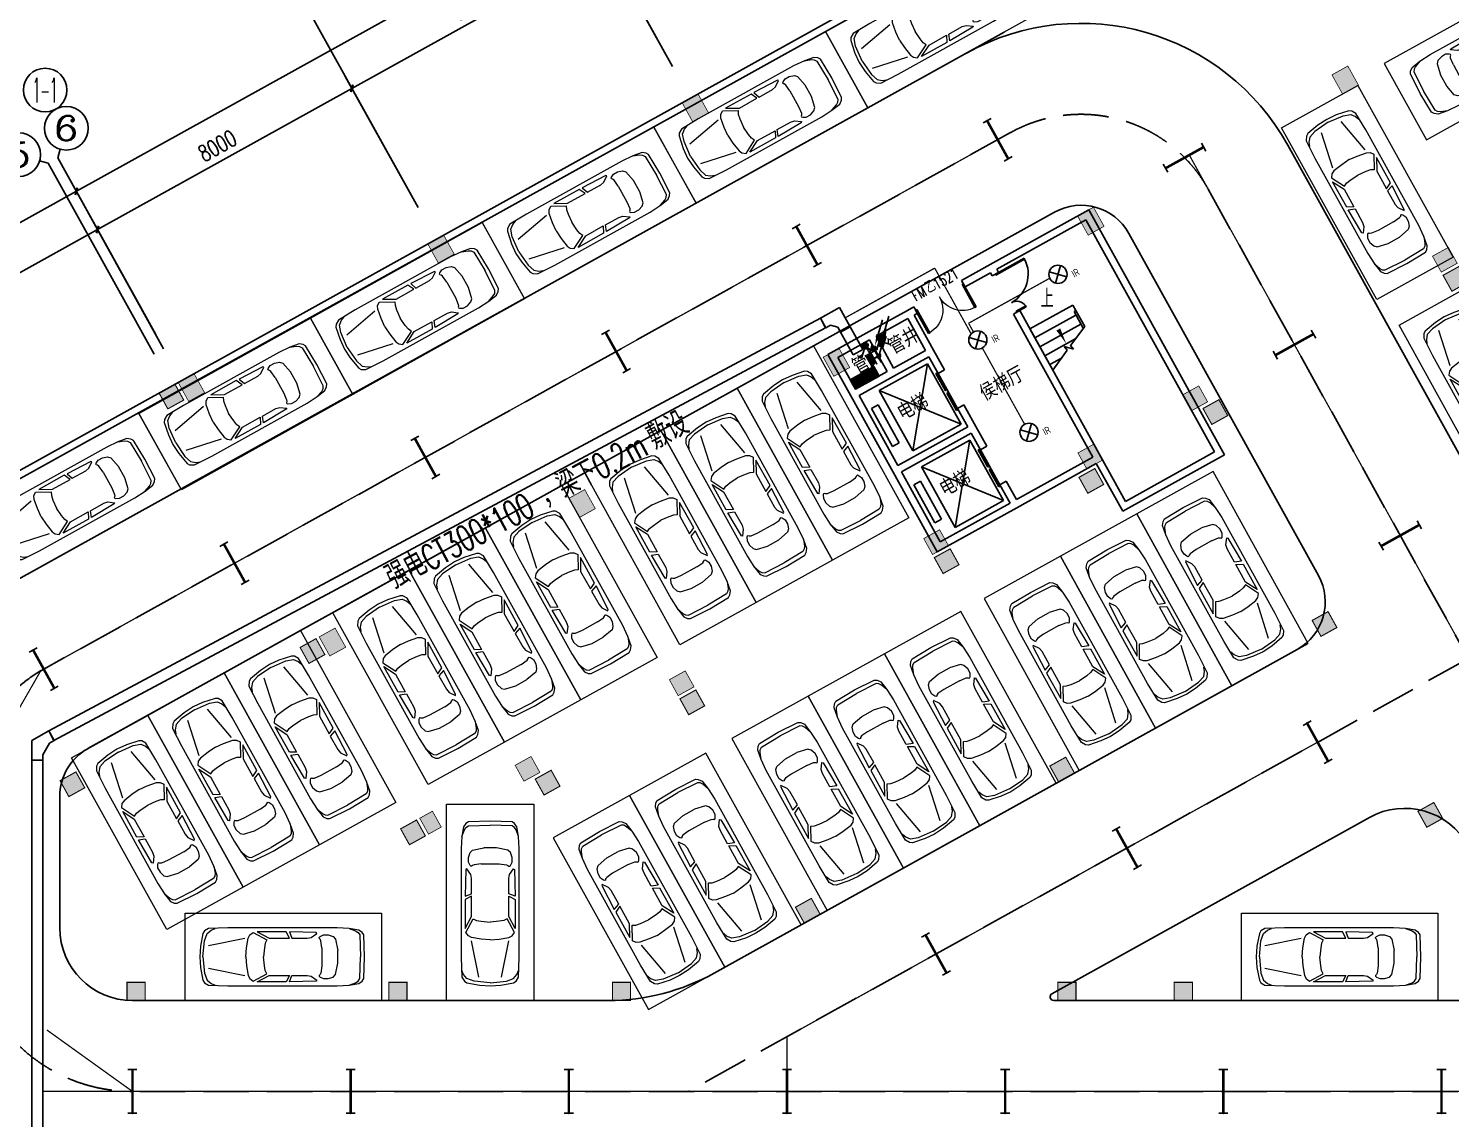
# Model space of a CAD drawing. Extents: x -6243262 to 3079315, y -2914302 to 172723.
# Drawn here: x -2612040 to -2572929, y -992742 to -962779 of the extents above; entities that cross this region are included whole.
import ezdxf
from ezdxf.enums import TextEntityAlignment as Align

# ---------------------------------------------------------------- set-up
doc = ezdxf.new("R2010")
doc.units = 0
doc.header["$LTSCALE"] = 1000
doc.linetypes.add('DASH', pattern=[0.35, 0.25, -0.1])
for name, color, linetype in [('0-柱2', 6, 'Continuous'), ('0-柱网', 2, 'Continuous'), ('0-道路', 4, 'Continuous'), ('A-DOOR', 141, 'Continuous'), ('A-FLOR-EVTR', 2, 'Continuous'), ('AXIS', 3, 'Continuous'), ('AXIS_TEXT', 7, 'Continuous'), ('CABLETRAY', 4, 'Continuous'), ('DIM_SYMB', 3, 'Continuous'), ('DOOR_FIRE', 4, 'Continuous'), ('DOOR_FIRE_TEXT', 7, 'Continuous'), ('EQUIP-插座', 3, 'Continuous'), ('EQUIP-照明', 3, 'Continuous'), ('EQUIP-箱柜', 3, 'Continuous'), ('lh', 114, 'Continuous'), ('LWIRE', 4, 'Continuous'), ('PUB_TEXT', 7, 'Continuous'), ('STAIR', 2, 'Continuous'), ('TEL_TEXT', 7, 'Continuous'), ('WALL', 9, 'Continuous'), ('WINDOW', 4, 'Continuous'), ('WIRE-照明', 1, 'Continuous')]:
    doc.layers.add(name, color=color, linetype=linetype)
doc.layers.add('车位', color=252, linetype='Continuous', lineweight=5)
doc.styles.add('-宋体', font='', dxfattribs={"width": 0.8})
doc.styles.add('_TCH_AXIS', font='COMPLEX', dxfattribs={"bigfont": 'GBCBIG'})
doc.styles.add('_TCH_DIM', font='SIMPLEX', dxfattribs={"bigfont": 'GBCBIG'})
doc.styles.add('_TCH_DIM_T3', font='SIMPLEX', dxfattribs={"width": 0.705882, "bigfont": 'GBCBIG'})
doc.styles.add('_TCH_WINDOW', font='SIMPLEX', dxfattribs={"height": 3.5, "bigfont": 'GBCBIG'})
doc.styles.add('_TEL_ATTDEF', font='gbenor', dxfattribs={"bigfont": 'gbcbig'})
doc.styles.add('_TEL_DIM', font='SIMPLEX', dxfattribs={"width": 0.8, "height": 3.5, "bigfont": 'HZTXT'})
doc.styles.add('COMPLEX', font='COMPLEX')
doc.styles.get("Standard").update_dxf_attribs({"font": 'gbenor.shx', "bigfont": 'gbcbig.shx'})
doc.styles.get('-宋体').set_extended_font_data('SimSun')
doc.dimstyles.new('_TCH_ARCH&&150', dxfattribs={"dimtxt": 446.25, "dimasz": 150, "dimexe": 375, "dimexo": 450, "dimgap": 189.375, "dimtad": 1, "dimdec": 0, "dimzin": 0, "dimdsep": 46, "dimtxsty": '_TCH_DIM_T3', "dimblk": 'ARCHTICK', "dimcen": 0.09, "dimclrt": 7, "dimazin": 2, "dimtfac": 1, "dimtdec": 0, "dimtix": 1, "dimtmove": 2, "dimatfit": 3, "dimfxl": 0, "dimtolj": 1, "dimtzin": 0, "dimarcsym": 0})

# ---------------------------------------------------------------- blocks, each defined once
blk = doc.blocks.new('chewei')
at = {"layer": '车位', "color": 0}
for p, q in [((49023, 154737), (49090, 154915)), ((49090, 154915), (49134, 154982)), ((49134, 154982), (49201, 155026)), ((49201, 155026), (49801, 155049)), ((50401, 155026), (49801, 155049)), ((50467, 154982), (50401, 155026)), ((50512, 154915), (50467, 154982)), ((50578, 154737), (50512, 154915)), ((49201, 154160), (49245, 154293)), ((49201, 154026), (49201, 154160)), ((49245, 154293), (49312, 154360)), ((49312, 154360), (49623, 154426)), ((49623, 154426), (49978, 154426)), ((50290, 154360), (49978, 154426)), ((50356, 154293), (50290, 154360)), ((50401, 154160), (50356, 154293)), ((50401, 154026), (50401, 154160)), ((49134, 153826), (49112, 153093)), ((49156, 153849), (49134, 153826)), ((49267, 153693), (49156, 153849)), ((49245, 153938), (49201, 154026)), ((49267, 153915), (49245, 153938)), ((49290, 153915), (49267, 153915)), ((49312, 153938), (49290, 153915)), ((49356, 153960), (49312, 153938)), ((49556, 153982), (49356, 153960)), ((50045, 153982), (49556, 153982)), ((50045, 153982), (50245, 153960)), ((50245, 153960), (50290, 153938)), ((50290, 153938), (50312, 153915)), ((50312, 153915), (50334, 153915)), ((50334, 153915), (50356, 153938)), ((50334, 153693), (50445, 153849)), ((50356, 153938), (50401, 154026)), ((50445, 153849), (50467, 153826)), ((50467, 153826), (50490, 153093)), ((49290, 153582), (49267, 153693)), ((49290, 153160), (49290, 153582)), ((50312, 153582), (50334, 153693)), ((50312, 153160), (50312, 153582)), ((49112, 153093), (49290, 153160)), ((49290, 153093), (49112, 153004)), ((49112, 153004), (49112, 152204)), ((49290, 152538), (49290, 153093)), ((50490, 153093), (50312, 153160)), ((50312, 153093), (50490, 153004)), ((50312, 152538), (50312, 153093)), ((50490, 153004), (50490, 152204)), ((49112, 152204), (49290, 152538)), ((50490, 152204), (50312, 152538)), ((49134, 152093), (49334, 152471)), ((49334, 152471), (49423, 152427)), ((49423, 152427), (49556, 152404)), ((49556, 152404), (49801, 152382)), ((50045, 152404), (49801, 152382)), ((50178, 152427), (50045, 152404)), ((50267, 152471), (50178, 152427)), ((50467, 152093), (50267, 152471)), ((49201, 152004), (49134, 152093)), ((49290, 151960), (49201, 152004)), ((49556, 151916), (49290, 151960)), ((49490, 150871), (49290, 151871)), ((49801, 151893), (49556, 151916)), ((49801, 151893), (50045, 151916)), ((50045, 151916), (50312, 151960)), ((50112, 150871), (50312, 151871)), ((50312, 151960), (50401, 152004)), ((50401, 152004), (50467, 152093)), ((49067, 150938), (49023, 151049)), ((50534, 150938), (50578, 151049)), ((49156, 150827), (49067, 150938)), ((49356, 150760), (49156, 150827)), ((49801, 150716), (49356, 150760)), ((49801, 150716), (50245, 150760)), ((50245, 150760), (50445, 150827)), ((50445, 150827), (50534, 150938))]:
    blk.add_line(p, q, dxfattribs=at)
for points in [[(48601, 150227), (51001, 150227), (51001, 155627), (48601, 155627)], [(50578, 154737), (50601, 154404), (50601, 151404), (50578, 150871), (50512, 150760), (50445, 150716), (50090, 150649), (49801, 150627), (49512, 150649), (49156, 150716), (49090, 150760), (49023, 150871), (49001, 151404), (49001, 154404), (49023, 154737), (49067, 155004), (49134, 155093), (49201, 155137), (49801, 155160), (50401, 155137), (50467, 155093), (50534, 155004)]]:
    blk.add_lwpolyline(points, close=True, dxfattribs=at)
blk = doc.blocks.new('0-柱2')
at = {"layer": '0-柱2'}
h = blk.add_hatch(color=0, dxfattribs=at)
h.dxf.hatch_style = 1
h.paths.add_polyline_path([(50444, 38233), (50881, 38476), (51124, 38039), (50687, 37796)])
h = blk.add_hatch(color=0, dxfattribs=at)
h.dxf.hatch_style = 1
h.paths.add_polyline_path([(15131, 34999), (15568, 35241), (15811, 34804), (15373, 34562)])
h = blk.add_hatch(color=0, dxfattribs=at)
h.dxf.hatch_style = 1
h.paths.add_polyline_path([(43842, 34571), (44279, 34814), (44521, 34377), (44084, 34134)])
h = blk.add_hatch(color=0, dxfattribs=at)
h.dxf.hatch_style = 1
h.paths.add_polyline_path([(40431, 32680), (40868, 32922), (41111, 32485), (40674, 32242)])
h = blk.add_hatch(color=0, dxfattribs=at)
h.dxf.hatch_style = 1
h.paths.add_polyline_path([(36452, 30473), (36889, 30715), (37132, 30278), (36695, 30035)])
h = blk.add_hatch(color=0, dxfattribs=at)
h.dxf.hatch_style = 1
h.paths.add_polyline_path([(46844, 28746), (47281, 28989), (47524, 28552), (47086, 28309)])
h = blk.add_hatch(color=0, dxfattribs=at)
h.dxf.hatch_style = 1
h.paths.add_polyline_path([(19011, 28003), (19448, 28245), (19691, 27808), (19254, 27566)])
h = blk.add_hatch(color=0, dxfattribs=at)
h.dxf.hatch_style = 1
h.paths.add_polyline_path([(29456, 26592), (29894, 26835), (30136, 26398), (29699, 26155)])
h = blk.add_hatch(color=0, dxfattribs=at)
h.dxf.hatch_style = 1
h.paths.add_polyline_path([(39629, 24745), (40067, 24987), (40309, 24550), (39872, 24307)])
h = blk.add_hatch(color=0, dxfattribs=at)
h.dxf.hatch_style = 1
h.paths.add_polyline_path([(12409, 24341), (12846, 24583), (13088, 24146), (12651, 23904)])
h = blk.add_hatch(color=0, dxfattribs=at)
h.dxf.hatch_style = 1
h.paths.add_polyline_path([(25477, 24385), (25915, 24628), (26157, 24191), (25720, 23948)])
h = blk.add_hatch(color=0, dxfattribs=at)
h.dxf.hatch_style = 1
h.paths.add_polyline_path([(49754, 23499), (50191, 23742), (50434, 23305), (49997, 23062)])
h = blk.add_hatch(color=0, dxfattribs=at)
h.dxf.hatch_style = 1
h.paths.add_polyline_path([(21776, 23018), (22213, 23261), (22456, 22824), (22018, 22581)])
h = blk.add_hatch(color=0, dxfattribs=at)
h.dxf.hatch_style = 1
h.paths.add_polyline_path([(32633, 20864), (33071, 21107), (33313, 20670), (32876, 20427)])
h = blk.add_hatch(color=0, dxfattribs=at)
h.dxf.hatch_style = 1
h.paths.add_polyline_path([(14250, 18800), (14750, 18800), (14750, 18300), (14250, 18300)])
h = blk.add_hatch(color=0, dxfattribs=at)
h.dxf.hatch_style = 1
h.paths.add_polyline_path([(21450, 18800), (21950, 18800), (21950, 18300), (21450, 18300)])
h = blk.add_hatch(color=0, dxfattribs=at)
h.dxf.hatch_style = 1
h.paths.add_polyline_path([(27600, 18800), (28100, 18800), (28100, 18300), (27600, 18300)])
h = blk.add_hatch(color=0, dxfattribs=at)
h.dxf.hatch_style = 1
h.paths.add_polyline_path([(39850, 18800), (40350, 18800), (40350, 18300), (39850, 18300)])
h = blk.add_hatch(color=0, dxfattribs=at)
h.dxf.hatch_style = 1
h.paths.add_polyline_path([(43050, 18800), (43550, 18800), (43550, 18300), (43050, 18300)])
at = {"layer": '0-柱2', "color": 0, "const_width": 30}
for points in [[(50444, 38233), (50881, 38476), (51124, 38039), (50687, 37796)], [(15131, 34999), (15568, 35241), (15811, 34804), (15373, 34562)], [(43842, 34571), (44279, 34814), (44521, 34377), (44084, 34134)], [(40431, 32680), (40868, 32922), (41111, 32485), (40674, 32242)], [(36452, 30473), (36889, 30715), (37132, 30278), (36695, 30035)], [(46844, 28746), (47281, 28989), (47524, 28552), (47086, 28309)], [(19011, 28003), (19448, 28245), (19691, 27808), (19254, 27566)], [(29456, 26592), (29894, 26835), (30136, 26398), (29699, 26155)], [(25477, 24385), (25915, 24628), (26157, 24191), (25720, 23948)], [(39629, 24745), (40067, 24987), (40309, 24550), (39872, 24307)], [(12409, 24341), (12846, 24583), (13088, 24146), (12651, 23904)], [(49754, 23499), (50191, 23742), (50434, 23305), (49997, 23062)], [(21776, 23018), (22213, 23261), (22456, 22824), (22018, 22581)], [(32633, 20864), (33071, 21107), (33313, 20670), (32876, 20427)], [(14250, 18800), (14750, 18800), (14750, 18300), (14250, 18300)], [(21450, 18800), (21950, 18800), (21950, 18300), (21450, 18300)], [(27600, 18800), (28100, 18800), (28100, 18300), (27600, 18300)], [(39850, 18800), (40350, 18800), (40350, 18300), (39850, 18300)], [(43050, 18800), (43550, 18800), (43550, 18300), (43050, 18300)]]:
    blk.add_lwpolyline(points, close=True, dxfattribs=at)
blk = doc.blocks.new('1#柱网')
at = {"layer": '0-柱网'}
for points in [[(494005, 93967), (494005, 93367), (494505, 93367), (494505, 93967)], [(501855, 93967), (501855, 93367), (502355, 93367), (502355, 93967)], [(509855, 93967), (509855, 93367), (510355, 93367), (510355, 93967)], [(494005, 85967), (494005, 85367), (494505, 85367), (494505, 85967)], [(501855, 85967), (501855, 85367), (502355, 85367), (502355, 85967)], [(509855, 85967), (509855, 85367), (510355, 85367), (510355, 85967)], [(517855, 85967), (517855, 85367), (518355, 85367), (518355, 85967)], [(525855, 85967), (525855, 85367), (526355, 85367), (526355, 85967)], [(494005, 80267), (494005, 79767), (494405, 79767), (494405, 80267)], [(497005, 80267), (497005, 79767), (497505, 79767), (497505, 80267)], [(501855, 80267), (501855, 79767), (502355, 79767), (502355, 80267)], [(509855, 80267), (509855, 79767), (510355, 79767), (510355, 80267)], [(514705, 80267), (514705, 79767), (515205, 79767), (515205, 80267)], [(518005, 80267), (518005, 79767), (518505, 79767), (518505, 80267)], [(525855, 80267), (525855, 79767), (526355, 79767), (526355, 80267)]]:
    blk.add_hatch(color=0, dxfattribs=at).paths.add_polyline_path(points)
at = {"layer": '0-柱网', "color": 0, "const_width": 20}
for points in [[(494005, 93967), (494005, 93367), (494505, 93367), (494505, 93967), (494005, 93967)], [(501855, 93967), (501855, 93367), (502355, 93367), (502355, 93967), (501855, 93967)], [(509855, 93967), (509855, 93367), (510355, 93367), (510355, 93967), (509855, 93967)], [(494005, 85967), (494005, 85367), (494505, 85367), (494505, 85967), (494005, 85967)], [(501855, 85967), (501855, 85367), (502355, 85367), (502355, 85967), (501855, 85967)], [(509855, 85967), (509855, 85367), (510355, 85367), (510355, 85967), (509855, 85967)], [(517855, 85967), (517855, 85367), (518355, 85367), (518355, 85967), (517855, 85967)], [(525855, 85967), (525855, 85367), (526355, 85367), (526355, 85967), (525855, 85967)], [(494005, 80267), (494005, 79767), (494405, 79767), (494405, 80267), (494005, 80267)], [(497005, 80267), (497005, 79767), (497505, 79767), (497505, 80267), (497005, 80267)], [(501855, 80267), (501855, 79767), (502355, 79767), (502355, 80267), (501855, 80267)], [(509855, 80267), (509855, 79767), (510355, 79767), (510355, 80267), (509855, 80267)], [(514705, 80267), (514705, 79767), (515205, 79767), (515205, 80267), (514705, 80267)], [(518005, 80267), (518005, 79767), (518505, 79767), (518505, 80267), (518005, 80267)], [(525855, 80267), (525855, 79767), (526355, 79767), (526355, 80267), (525855, 80267)]]:
    blk.add_lwpolyline(points, dxfattribs=at)
blk = doc.blocks.new('$DORLIB2D$00000127')
at = {"color": 0}
for points in [[(-0.533, 0.795), (-0.533, 0.69)], [(-0.033, 0.795), (-0.533, 0.795)], [(-0.033, 0.795), (-0.033, 0.69)], [(0.533, 0.795), (0.033, 0.795)], [(0.033, 0.795), (0.033, 0.69)], [(0.533, 0.795), (0.533, 0.69)], [(-0.033, 0.69), (-0.533, 0.69)], [(0.5, 0.5), (-0.5, 0.5)], [(0.533, 0.69), (0.033, 0.69)]]:
    blk.add_lwpolyline(points, dxfattribs=at)
blk = doc.blocks.new('$DorLib2D$00000225')
at = {"color": 0}
for p, q in [((0.475, -0.001), (0.475, 0.752)), ((0.475, 0.752), (0.5, 0.752)), ((0.5, -0.001), (0.5, 0.752)), ((-0.5, 0), (-0.5, 0.252)), ((-0.475, 0.252), (-0.5, 0.252)), ((-0.475, 0), (-0.475, 0.252)), ((-0.475, 0), (-0.5, 0)), ((0.475, -0.001), (0.5, -0.001))]:
    blk.add_line(p, q, dxfattribs=at)
for centre, radius, start, end in [((0.505, -0.002), 0.755, 92.2493, 179.7238), ((-0.501, 0.003), 0.251, 359.7899, 84.0974)]:
    blk.add_arc(centre, radius, start, end, dxfattribs=at)
blk = doc.blocks.new('_ArchTick')
at = {"color": 0, "linetype": 'ByBlock', "const_width": 0.4}
blk.add_lwpolyline([(-0.5, -0.5), (0.5, 0.5)], dxfattribs=at)
blk = doc.blocks.new('*D461')
at = {"layer": 'AXIS', "color": 0, "lineweight": -2, "transparency": 16777216}
for p, q in [((1172786, -1107843), (1207765, -1088441)), ((1209948, -1092376), (1207583, -1088113)), ((1174968, -1111778), (1172604, -1107515))]:
    blk.add_line(p, q, dxfattribs=at)
at = {"layer": 'Defpoints', "color": 0, "transparency": 16777216}
for p in [(1207765, -1088441), (1210166, -1092770), (1175187, -1112172)]:
    blk.add_point(p, dxfattribs=at)
at = {"layer": 'AXIS', "color": 0, "lineweight": -2, "transparency": 16777216, "xscale": 150, "yscale": 150, "zscale": 150}
for p, rotation in [((1207765, -1088441), 29.01544279745686), ((1172786, -1107843), 209.0154427974569)]:
    blk.add_blockref('_ArchTick', p, dxfattribs=dict(at, rotation=rotation))
at = {"layer": 'AXIS', "color": 7, "transparency": 16777216, "insert": (1190075, -1097781), "char_height": 446.2, "attachment_point": 5, "rotation": 29.0154, "style": '_TCH_DIM_T3'}
blk.add_mtext('\\A1;40000', dxfattribs=at)
blk = doc.blocks.new('*D462')
at = {"layer": 'AXIS', "color": 0, "lineweight": -2, "transparency": 16777216}
for p, q in [((1174968, -1111778), (1172604, -1107515)), ((1157097, -1116545), (1172786, -1107843)), ((1159280, -1120480), (1156915, -1116217))]:
    blk.add_line(p, q, dxfattribs=at)
at = {"layer": 'Defpoints', "color": 0, "transparency": 16777216}
for p in [(1172786, -1107843), (1175187, -1112172), (1159498, -1120873)]:
    blk.add_point(p, dxfattribs=at)
at = {"layer": 'AXIS', "color": 0, "lineweight": -2, "transparency": 16777216, "xscale": 150, "yscale": 150, "zscale": 150}
for p, rotation in [((1172786, -1107843), 29.01544279745711), ((1157097, -1116545), 209.0154427974571)]:
    blk.add_blockref('_ArchTick', p, dxfattribs=dict(at, rotation=rotation))
at = {"layer": 'AXIS', "color": 7, "transparency": 16777216, "insert": (1164741, -1111833), "char_height": 446.2, "attachment_point": 5, "rotation": 29.0154, "style": '_TCH_DIM_T3'}
blk.add_mtext('\\A1;17940', dxfattribs=at)
blk = doc.blocks.new('*D467')
at = {"layer": 'AXIS', "color": 0, "lineweight": -2, "transparency": 16777216}
for p, q in [((1191059, -1102853), (1189276, -1099639)), ((1187360, -1101131), (1189458, -1099967)), ((1188960, -1104017), (1187178, -1100804))]:
    blk.add_line(p, q, dxfattribs=at)
at = {"layer": 'Defpoints', "color": 0, "transparency": 16777216}
for p in [(1189458, -1099967), (1191277, -1103247), (1189178, -1104411)]:
    blk.add_point(p, dxfattribs=at)
at = {"layer": 'AXIS', "color": 0, "lineweight": -2, "transparency": 16777216, "xscale": 150, "yscale": 150, "zscale": 150}
for p, rotation in [((1189458, -1099967), 29.01544279745487), ((1187360, -1101131), 209.0154427974549)]:
    blk.add_blockref('_ArchTick', p, dxfattribs=dict(at, rotation=rotation))
at = {"layer": 'AXIS', "color": 7, "transparency": 16777216, "insert": (1188209, -1100189), "char_height": 446.2, "attachment_point": 5, "rotation": 29.0154, "style": '_TCH_DIM_T3'}
blk.add_mtext('\\A1;2400', dxfattribs=at)
blk = doc.blocks.new('*D468')
at = {"layer": 'AXIS', "color": 0, "lineweight": -2, "transparency": 16777216}
for p, q in [((1188960, -1104017), (1187178, -1100804)), ((1180364, -1105012), (1187360, -1101131)), ((1181964, -1107898), (1180182, -1104684))]:
    blk.add_line(p, q, dxfattribs=at)
at = {"layer": 'Defpoints', "color": 0, "transparency": 16777216}
for p in [(1187360, -1101131), (1189178, -1104411), (1182183, -1108291)]:
    blk.add_point(p, dxfattribs=at)
at = {"layer": 'AXIS', "color": 0, "lineweight": -2, "transparency": 16777216, "xscale": 150, "yscale": 150, "zscale": 150}
for p, rotation in [((1187360, -1101131), 29.01544279745719), ((1180364, -1105012), 209.0154427974572)]:
    blk.add_blockref('_ArchTick', p, dxfattribs=dict(at, rotation=rotation))
at = {"layer": 'AXIS', "color": 7, "transparency": 16777216, "insert": (1183661, -1102711), "char_height": 446.2, "attachment_point": 5, "rotation": 29.0154, "style": '_TCH_DIM_T3'}
blk.add_mtext('\\A1;8000', dxfattribs=at)
blk = doc.blocks.new('*D469')
at = {"layer": 'AXIS', "color": 0, "lineweight": -2, "transparency": 16777216}
for p, q in [((1181964, -1107898), (1180182, -1104684)), ((1173368, -1108892), (1180364, -1105012)), ((1174968, -1111778), (1173186, -1108564))]:
    blk.add_line(p, q, dxfattribs=at)
at = {"layer": 'Defpoints', "color": 0, "transparency": 16777216}
for p in [(1180364, -1105012), (1182183, -1108291), (1175187, -1112172)]:
    blk.add_point(p, dxfattribs=at)
at = {"layer": 'AXIS', "color": 0, "lineweight": -2, "transparency": 16777216, "xscale": 150, "yscale": 150, "zscale": 150}
for p, rotation in [((1180364, -1105012), 29.01544279745653), ((1173368, -1108892), 209.0154427974565)]:
    blk.add_blockref('_ArchTick', p, dxfattribs=dict(at, rotation=rotation))
at = {"layer": 'AXIS', "color": 7, "transparency": 16777216, "insert": (1176666, -1106591), "char_height": 446.2, "attachment_point": 5, "rotation": 29.0154, "style": '_TCH_DIM_T3'}
blk.add_mtext('\\A1;8000', dxfattribs=at)
blk = doc.blocks.new('*D470')
at = {"layer": 'AXIS', "color": 0, "lineweight": -2, "transparency": 16777216}
for p, q in [((1174968, -1111778), (1173186, -1108564)), ((1166372, -1112773), (1173368, -1108892)), ((1167972, -1115658), (1166190, -1112445))]:
    blk.add_line(p, q, dxfattribs=at)
at = {"layer": 'Defpoints', "color": 0, "transparency": 16777216}
for p in [(1173368, -1108892), (1175187, -1112172), (1168191, -1116052)]:
    blk.add_point(p, dxfattribs=at)
at = {"layer": 'AXIS', "color": 0, "lineweight": -2, "transparency": 16777216, "xscale": 150, "yscale": 150, "zscale": 150}
for p, rotation in [((1173368, -1108892), 29.01544279745712), ((1166372, -1112773), 209.0154427974571)]:
    blk.add_blockref('_ArchTick', p, dxfattribs=dict(at, rotation=rotation))
at = {"layer": 'AXIS', "color": 7, "transparency": 16777216, "insert": (1169670, -1110472), "char_height": 446.2, "attachment_point": 5, "rotation": 29.0154, "style": '_TCH_DIM_T3'}
blk.add_mtext('\\A1;8000', dxfattribs=at)
blk = doc.blocks.new('_AXISO')
at = {"color": 0}
blk.add_circle((0, 0), 0.5, dxfattribs=at)
at = {"layer": 'AXIS_TEXT', "color": 0, "style": 'COMPLEX', "width": 1.041667}
blk.add_attdef('A', text='', height=0.56, dxfattribs=at).set_placement((-0.25, -0.28), (0.25, -0.28), align=Align.FIT)
blk = doc.blocks.new('$DorLib2D$00000002')
at = {"color": 0}
for p, q in [((-0.5, 0), (-0.5, 0.4875)), ((-0.475, 0.4875), (-0.5, 0.4875)), ((-0.475, 0), (-0.475, 0.4875)), ((0.475, 0), (0.475, 0.4875)), ((0.475, 0.4875), (0.5, 0.4875)), ((0.5, 0), (0.5, 0.4875)), ((-0.5, 0), (-0.475, 0)), ((0.5, 0), (0.475, 0))]:
    blk.add_line(p, q, dxfattribs=at)
at = {"color": 0, "lineweight": 13}
for centre, start, end in [((-0.4875, 0), 0, 88.53072), ((0.4875, 0), 91.46928, 180)]:
    blk.add_arc(centre, 0.4875, start, end, dxfattribs=at)
blk = doc.blocks.new('$equip$00001159')
for p, q in [((-1.2, 0.25), (-1.2, -0.25)), ((-1.2, 0), (1.2, 0)), ((1.2, 0.25), (1.2, -0.25))]:
    blk.add_line(p, q)
at = {"const_width": 0.14}
blk.add_lwpolyline([(-1.2, 0), (1.2, 0)], dxfattribs=at)
at = {"layer": 'EQUIP-照明'}
for p in [(-1.2, 0), (0, 0), (1.2, 0)]:
    blk.add_point(p, dxfattribs=at)
at = {"layer": 'EQUIP-照明', "flags": 9}
blk.add_attdef('A', (0, 0), '', height=0.00002, dxfattribs=at)
blk = doc.blocks.new('*X33')
at = {"color": 0}
for p, q in [((-250, 33), (-83, 200)), ((-250, 68), (-118, 200)), ((-250, 104), (-154, 200)), ((-250, 139), (-189, 200)), ((-250, 174), (-224, 200)), ((-247, 0), (-47, 200)), ((-212, 0), (-12, 200)), ((-177, 0), (23, 200)), ((-141, 0), (59, 200)), ((-106, 0), (94, 200)), ((-71, 0), (129, 200)), ((-35, 0), (165, 200)), ((0, 0), (200, 200)), ((35, 0), (235, 200)), ((71, 0), (250, 179)), ((106, 0), (250, 144)), ((141, 0), (250, 109)), ((177, 0), (250, 73)), ((212, 0), (250, 38)), ((247, 0), (250, 3))]:
    blk.add_line(p, q, dxfattribs=at)
blk = doc.blocks.new('$equip$00002943')
for p, q in [((-0.75, 0.6), (-0.75, 0)), ((0.75, 0.6), (-0.75, 0.6)), ((-0.75, 0), (0.75, 0)), ((0.75, 0), (0.75, 0.6))]:
    blk.add_line(p, q)
for points, const_width in [([(-0.75, 0.3), (0.75, 0.3)], 0.6), ([(-0.75, 0.6), (-0.75, 0), (0.75, 0), (0.75, 0.6), (-0.75, 0.6), (-0.75, 0)], 0.04)]:
    blk.add_lwpolyline(points, dxfattribs=dict(const_width=const_width))
for p in [(-0.75, 0.3), (0, 0.6), (0, 0), (0.75, 0.3)]:
    blk.add_point(p)
at = {"xscale": 0.00300000000061118, "yscale": 0.00300000000061118, "zscale": 0.00300000000061118}
blk.add_blockref('*X33', (0, 0), dxfattribs=at)
at = {"color": 7, "style": '_TEL_DIM', "flags": 1}
for tag in ['A', 'REMARK']:
    blk.add_attdef(tag, text='', height=0.00002, dxfattribs=at).set_placement((0, 0), align=Align.MIDDLE_CENTER)
blk = doc.blocks.new('$equip$00001962')
for p, q in [((0.147, 0.356), (0.625, 0.833)), ((0.625, 0.833), (0.766, 0.692))]:
    blk.add_line(p, q)
blk.add_circle((0, 0.208), 0.208)
for p in [(-0.208, 0.208), (0, 0.417), (0, 0), (0.208, 0.208)]:
    blk.add_point(p)
for points in [[(-0.18, 0.313), (0.18, 0.313), (-0.208, 0.208), (0.208, 0.208)], [(-0.18, 0.104), (0.18, 0.104), (-0.208, 0.208), (0.208, 0.208)], [(-0.104, 0.389), (0.104, 0.389), (-0.18, 0.313), (0.18, 0.313)], [(-0.104, 0.028), (0.104, 0.028), (-0.18, 0.104), (0.18, 0.104)], [(0, 0.417), (0, 0.417), (-0.104, 0.389), (0.104, 0.389)], [(0, 0), (0, 0), (-0.104, 0.028), (0.104, 0.028)]]:
    blk.add_solid(points)
at = {"layer": 'TEL_TEXT', "style": '_TEL_DIM', "flags": 1}
blk.add_attdef('A', text='', height=0.00002, dxfattribs=at).set_placement((0, 0), align=Align.MIDDLE_CENTER)
blk = doc.blocks.new('$equip$00001154')
for p, q in [((-0.283, 0.566), (0.283, 0)), ((-0.283, 0), (0.283, 0.566)), ((-0.283, 0), (0.283, 0))]:
    blk.add_line(p, q)
for p in [(-0.283, 0.566), (0, 0), (0.283, 0.566)]:
    blk.add_point(p)
blk.add_solid([(0.283, 0), (0, 0.283), (-0.283, 0)])
at = {"color": 7, "style": '_TEL_DIM', "flags": 1}
for tag in ['A', 'REMARK']:
    blk.add_attdef(tag, text='', height=0.00002, dxfattribs=at).set_placement((0, 0), align=Align.MIDDLE_CENTER)
blk = doc.blocks.new('$TelecSys$00000078')
for p, q in [((1.15, 1.15), (0.55, 0.55)), ((0.104, 0.104), (0.104, 0.104)), ((-0.104, -0.104), (-0.104, -0.104))]:
    blk.add_line(p, q)
at = {"const_width": 0.142}
blk.add_lwpolyline([(-0.071, 0, 1), (0.071, 0, 1)], format="xyb", close=True, dxfattribs=at)
blk.add_solid([(0.62, 0.48), (0.48, 0.62), (0.1, 0.1)])
at = {"width": 0.8, "flags": 9}
blk.add_attdef('A', (0, 0), '', height=0.00002, dxfattribs=at)
blk = doc.blocks.new('$equip$00002530')
for p, q in [((-0.354, 0.354), (0.354, -0.354)), ((0.354, 0.354), (-0.354, -0.354))]:
    blk.add_line(p, q)
at = {"const_width": 0.04}
blk.add_lwpolyline([(0, 0.5, -1), (0, -0.5, -1), (0, 0.5, -2.479085)], format="xyb", dxfattribs=at)
blk.add_circle((0, 0), 0.5)
for p in [(-0.5, 0), (0, 0.5), (0.5, 0), (0, -0.5)]:
    blk.add_point(p)
at = {"color": 7, "style": '_TEL_DIM', "flags": 1}
blk.add_attdef('A', text='', height=0.00002, dxfattribs=at).set_placement((0, 0), align=Align.MIDDLE_CENTER)
at = {"color": 7, "style": '_TEL_DIM'}
blk.add_attdef('$TEXT$', text='', height=0.4, dxfattribs=at).set_placement((0.887, -0.396), align=Align.MIDDLE_CENTER)
blk = doc.blocks.new('$TelecSys$00000079')
for p, q in [((0.7, 0.7), (0, 0)), ((0.104, 0.104), (0.104, 0.104)), ((-0.104, -0.104), (-0.104, -0.104))]:
    blk.add_line(p, q)
at = {"const_width": 0.142}
blk.add_lwpolyline([(-0.071, 0, 1), (0.071, 0, 1)], format="xyb", close=True, dxfattribs=at)
blk.add_solid([(0.63, 0.77), (0.77, 0.63), (1.15, 1.15)])
at = {"width": 0.8, "flags": 9}
blk.add_attdef('A', (0, 0), '', height=0.00002, dxfattribs=at)
blk = doc.blocks.new('$equip$00001240')
for p, q in [((-0.5, 1.05), (-0.7, 1.05)), ((-0.5, 1.05), (-0.5, 1)), ((-0.5, 1), (0.5, 1)), ((-0.5, 0.5), (0.5, 0.5)), ((0, 0.5), (0, 0)), ((0.5, 1.05), (0.7, 1.05)), ((0.5, 1.05), (0.5, 1))]:
    blk.add_line(p, q)
blk.add_arc((0, 1), 0.5, 180, 0)
for points in [[(0.43, 0.75), (-0.43, 0.75), (0.5, 1), (-0.5, 1)], [(0.25, 0.57), (-0.25, 0.57), (0.43, 0.75), (-0.43, 0.75)], [(0, 0.5), (0, 0.5), (0.25, 0.57), (-0.25, 0.57)]]:
    blk.add_solid(points)
at = {"layer": 'EQUIP-照明'}
for p in [(-0.5, 0.5), (0, 1), (0, 0), (0.5, 0.5)]:
    blk.add_point(p, dxfattribs=at)
at = {"layer": 'EQUIP-照明', "flags": 9}
blk.add_attdef('A', (0, 0), '', height=0.00002, dxfattribs=at)
blk = doc.blocks.new('43242')
at = {"layer": '0-道路', "color": 8}
for p, q in [((1198298.1, -1103469.1), (1170592.7, -1118836.3)), ((1206101.6, -1106573.8), (1218247.9, -1128472.4)), ((1199689.9, -1108414.8), (1173101.2, -1123162.5)), ((1201729.2, -1108999), (1206943.4, -1118399.7)), ((1206359.2, -1120439), (1190327.4, -1129331.3)), ((1172328.8, -1124474.3), (1172328.8, -1128084.4)), ((1199615.9, -1129896.9), (1208347.2, -1125054)), ((1174328.8, -1130084.4), (1187417.1, -1130084.4)), ((1210877.1, -1130084.4), (1199664.4, -1130084.4))]:
    blk.add_line(p, q, dxfattribs=at)
for centre, radius, start, end in [((1200417.4, -1109726.5), 6500, 29.01544, 119.01544), ((1200417.4, -1109726.5), 1500, 29.01544, 119.01544), ((1205631.7, -1119127.3), 1500, 299.01544, 29.01544), ((1173828.8, -1124474.3), 1500, 119.01544, 180), ((1209317.3, -1126803), 2000, 29.01544, 119.01544), ((1174328.8, -1128084.4), 7000, 180, 270), ((1174328.8, -1128084.4), 2000, 180, 270), ((1187417.1, -1124084.4), 6000, 270, 299.01544), ((1199664.4, -1129984.4), 100, 119.01544, 270)]:
    blk.add_arc(centre, radius, start, end, dxfattribs=at)
at = {"layer": 'A-FLOR-EVTR', "color": 8, "ltscale": 0.5}
for p, q in [((1196197.7, -1112581.7), (1194868.5, -1113318.9)), ((1195790, -1114980.5), (1196197.7, -1112581.7)), ((1197119.3, -1114243.2), (1196197.7, -1112581.7)), ((1194868.5, -1113318.9), (1195790, -1114980.5)), ((1197119.3, -1114243.2), (1194868.5, -1113318.9)), ((1194840.5, -1113711.8), (1194652.5, -1113816.1)), ((1194652.5, -1113816.1), (1195229.7, -1114856.7)), ((1195417.7, -1114752.4), (1194840.5, -1113711.8)), ((1195790, -1114980.5), (1197119.3, -1114243.2)), ((1195229.7, -1114856.7), (1195417.7, -1114752.4)), ((1197361.8, -1114680.4), (1196032.6, -1115417.7)), ((1196954.1, -1117079.2), (1197361.8, -1114680.4)), ((1198283.4, -1116342), (1197361.8, -1114680.4)), ((1196032.6, -1115417.7), (1196954.1, -1117079.2)), ((1198283.4, -1116342), (1196032.6, -1115417.7)), ((1196004.6, -1115810.6), (1195816.6, -1115914.9)), ((1196581.8, -1116851.2), (1196004.6, -1115810.6)), ((1195816.6, -1115914.9), (1196393.8, -1116955.5)), ((1196954.1, -1117079.2), (1198283.4, -1116342)), ((1196393.8, -1116955.5), (1196581.8, -1116851.2))]:
    blk.add_line(p, q, dxfattribs=at)
at = {"layer": 'AXIS', "color": 8}
for p, q in [((1189178.4, -1104410.8), (1186268.2, -1099163.9)), ((1182182.5, -1108291.1), (1179272.3, -1103044.2)), ((1172344.8, -1106685.7), (1172276.3, -1106924.6)), ((1171775.1, -1107001.7), (1172014, -1107070.1)), ((1174924.3, -1112317), (1172014, -1107070.1)), ((1175186.6, -1112171.5), (1172276.3, -1106924.6))]:
    blk.add_line(p, q, dxfattribs=at)
blk.add_circle((1171928, -1105059.5), 600, dxfattribs=at)
at = {"layer": 'DIM_SYMB', "color": 8}
blk.add_lwpolyline([(1199535, -1111176.6, 0, 0, 0), (1200010.4, -1112033.6, 0, 120, 0), (1199792.1, -1111640, 0, 0, 0)], format="xyseb", dxfattribs=at)
at = {"layer": 'lh', "color": 8, "linetype": 'DASH', "ltscale": 5}
for p, q in [((1198477.3, -1106228.6), (1171805.3, -1121022.5)), ((1203915.4, -1107786.4), (1217669.9, -1132584.4)), ((1211069.8, -1120685.1), (1189616.6, -1132584.4)), ((1219528.1, -1132584.4), (1174328.7, -1132584.4))]:
    blk.add_line(p, q, dxfattribs=at)
for centre, radius, start, end in [((1200417.4, -1109726.5), 4000, 29.01544, 119.01544), ((1173828.8, -1124474.3), 4000, 119.01544, 180), ((1174328.8, -1128084.4), 4500, 180, 270)]:
    blk.add_arc(centre, radius, start, end, dxfattribs=at)
at = {"layer": 'STAIR', "color": 8}
for p, q in [((1200193.2, -1110971.6), (1199012.6, -1111626.4)), ((1200193.2, -1110971.6), (1200275.7, -1111120.2)), ((1200275.7, -1111120.2), (1200223.2, -1111149.3)), ((1200275.7, -1111120.2), (1200516.4, -1111554.3)), ((1200275.7, -1111120.2), (1200516.4, -1111554.3)), ((1200276.5, -1111245.5), (1199148.4, -1111871.3)), ((1200412.3, -1111490.4), (1199284.3, -1112116.1)), ((1200223.2, -1111149.3), (1200477.5, -1111607.8)), ((1199012.6, -1111626.4), (1199640.1, -1112757.7)), ((1200273.8, -1111887.4), (1199420.1, -1112361)), ((1200131.1, -1112083.4), (1200516.4, -1111554.3)), ((1199640.1, -1112757.7), (1200037.1, -1112212.5)), ((1200037.1, -1112212.5), (1199952.3, -1112107.5)), ((1199952.3, -1112107.5), (1200210.7, -1112181.9)), ((1200210.7, -1112181.9), (1200131.1, -1112083.4)), ((1199882.7, -1112424.6), (1199555.9, -1112605.8))]:
    blk.add_line(p, q, dxfattribs=at)
at = {"layer": 'WALL', "color": 8}
for p, q in [((1210651.2, -1093644.2), (1167180.3, -1117755.9)), ((1210748.2, -1093819.1), (1167328.8, -1117902.2)), ((1200627.2, -1108352.3), (1197916.3, -1109856)), ((1204362.1, -1115085.9), (1200627.2, -1108352.3)), ((1200549.3, -1108624.2), (1198100.7, -1109982.4)), ((1204090.1, -1115008), (1200549.3, -1108624.2)), ((1197916.3, -1109856), (1197129.2, -1110292.5)), ((1197129.2, -1110292.5), (1197226.3, -1110467.4)), ((1197226.3, -1110467.4), (1197925.8, -1110079.4)), ((1197925.8, -1110079.4), (1197974.4, -1110166.8)), ((1197974.4, -1110166.8), (1198149.3, -1110069.8)), ((1198149.3, -1110069.8), (1198100.7, -1109982.4)), ((1195642.6, -1111117.1), (1194593.2, -1111699.1)), ((1195817.5, -1111020.1), (1195642.6, -1111117.1)), ((1195914.5, -1111195), (1195817.5, -1111020.1)), ((1198731.3, -1111119.2), (1198556.4, -1111216.2)), ((1200962.5, -1115141.8), (1198731.3, -1111119.2)), ((1195652.2, -1111340.5), (1194777.7, -1111825.5)), ((1196137.2, -1112215), (1195652.2, -1111340.5)), ((1195827.1, -1111243.5), (1195914.5, -1111195)), ((1196360.6, -1112205.4), (1195827.1, -1111243.5)), ((1198556.4, -1111216.2), (1200739.1, -1115151.4)), ((1194593.2, -1111699.1), (1193456.4, -1112329.7)), ((1195262.7, -1112700), (1194777.7, -1111825.5)), ((1194602.8, -1111922.5), (1193728.3, -1112407.6)), ((1195087.8, -1112797), (1194602.8, -1111922.5)), ((1196137.2, -1112215), (1195262.7, -1112700)), ((1196663.8, -1112752), (1196360.6, -1112205.4)), ((1194087, -1113466.5), (1193456.4, -1112329.7)), ((1194213.3, -1113282.1), (1193728.3, -1112407.6)), ((1196234.2, -1112389.9), (1195272.3, -1112923.4)), ((1196234.2, -1112389.9), (1196488.9, -1112849)), ((1195087.8, -1112797), (1194213.3, -1113282.1)), ((1195272.3, -1112923.4), (1194310.4, -1113457)), ((1196488.9, -1112849), (1196663.8, -1112752)), ((1195251.1, -1115565.3), (1194087, -1113466.5)), ((1195377.5, -1115380.8), (1194310.4, -1113457)), ((1197197.3, -1113713.9), (1197022.4, -1113810.9)), ((1197022.4, -1113810.9), (1197301.3, -1114313.7)), ((1197524.7, -1114304.2), (1197197.3, -1113713.9)), ((1197301.3, -1114313.7), (1195377.5, -1115380.8)), ((1197398.3, -1114488.6), (1195474.5, -1115555.7)), ((1197398.3, -1114488.6), (1197653, -1114947.7)), ((1197827.9, -1114850.7), (1197524.7, -1114304.2)), ((1197653, -1114947.7), (1197827.9, -1114850.7)), ((1204090.1, -1115008), (1201641.6, -1116366.1)), ((1200739.1, -1115151.4), (1198640.3, -1116315.5)), ((1200836.1, -1115326.3), (1198649.9, -1116538.9)), ((1201563.7, -1116638), (1200836.1, -1115326.3)), ((1201641.6, -1116366.1), (1200962.5, -1115141.8)), ((1204362.1, -1115085.9), (1201563.7, -1116638)), ((1196463.7, -1117751.5), (1195251.1, -1115565.3)), ((1196541.6, -1117479.6), (1195474.5, -1115555.7)), ((1198361.4, -1115812.7), (1198186.5, -1115909.7)), ((1198640.3, -1116315.5), (1198361.4, -1115812.7)), ((1198186.5, -1115909.7), (1198465.4, -1116412.5)), ((1198649.9, -1116538.9), (1196463.7, -1117751.5)), ((1198465.4, -1116412.5), (1196541.6, -1117479.6))]:
    blk.add_line(p, q, dxfattribs=at)
at = {"layer": '0-柱2', "color": 8}
blk.add_blockref('0-柱2', (1159928.8, -1148384.4), dxfattribs=at)
at = {"layer": '0-柱网', "color": 8, "rotation": 29.01544279361993}
blk.add_blockref('1#柱网', (789160.6, -1434882.6), dxfattribs=at)
at = {"layer": 'A-DOOR', "color": 8, "xscale": 1100, "yscale": 200, "zscale": 200}
for p, rotation in [((1196843.1, -1113281.4), 119.0154427935299), ((1198007.2, -1115380.2), 119.0154427935305)]:
    blk.add_blockref('$DORLIB2D$00000127', p, dxfattribs=dict(at, rotation=rotation))
at = {"layer": 'AXIS', "color": 8}
ref = blk.add_blockref('_AXISO', (1172510, -1106108.9), dxfattribs=dict(at, xscale=1200, yscale=1200, zscale=1200))
ref.add_attrib('A', '6', dxfattribs={"layer": 'AXIS_TEXT', "color": 8, "height": 678.8, "style": '_TCH_AXIS', "width": 1.5}).set_placement((1172170.6, -1106448.3), (1172849.4, -1106448.3), align=Align.FIT)
ref = blk.add_blockref('_AXISO', (1171198.3, -1106836.4), dxfattribs=dict(at, xscale=1200, yscale=1200, zscale=1200))
ref.add_attrib('A', '5', dxfattribs={"layer": 'AXIS_TEXT', "color": 8, "height": 678.8, "style": '_TCH_AXIS', "width": 1.5}).set_placement((1170858.9, -1107175.8), (1171537.7, -1107175.8), align=Align.FIT)
at = {"layer": 'DOOR_FIRE', "color": 8, "xscale": -1500, "yscale": 1500, "zscale": 200, "rotation": 209.015442793532}
blk.add_blockref('$DorLib2D$00000002', (1196521.9, -1110743.7), dxfattribs=at)
at = {"layer": 'WINDOW', "color": 8, "xscale": 1200, "yscale": -1200, "zscale": 1200, "rotation": 119.0154427935312}
blk.add_blockref('$DorLib2D$00000225', (1198352.8, -1110643), dxfattribs=at)
at = {"layer": '车位', "color": 8, "xscale": -1}
for p, rotation in [((1086861.5, -1221017.6), 299.0697133545411), ((1082141.7, -1223641.3), 299.0697133545411), ((1090561.8, -998299.4), 209.0154427927837), ((1077419.5, -1226260.5), 299.0697133545411), ((1072704.7, -1228893.2), 299.0697133545411), ((1093793.1, -1003726.2), 209.0154427927924), ((1067984.9, -1231516.9), 299.0697133545411), ((1075595.1, -1005457.3), 209.0154427941068), ((1073496.3, -1006621.4), 209.0154427941068), ((1063252.8, -1234118.3), 299.0697133545411), ((1071397.6, -1007785.5), 209.0154427941068), ((1068668.9, -1009299), 209.0154427941068), ((1066570.2, -1010463.1), 209.0154427941068), ((1064471.4, -1011627.2), 209.0154427941068), ((1061483.7, -1013284.4), 209.0154427941068), ((1059384.9, -1014448.5), 209.0154427941068), ((1057286.1, -1015612.6), 209.0154427941068), ((1233968.1, -1280311.1), 359.9999999997307), ((1025552.3, -1178685.1), 269.9999999997307), ((1054603.8, -1178685.1), 270.000000000844)]:
    blk.add_blockref('chewei', p, dxfattribs=dict(at, rotation=rotation))
at = {"layer": '车位', "color": 8}
for p, rotation in [((1369585, -1073442.9), 119.0154427935201), ((1234932.2, -1276378.8), 29.01544279410085), ((1232833.5, -1277542.9), 29.01544279410085), ((1230734.7, -1278707), 29.01544279410085), ((1227998.1, -1280224.9), 29.01544279410085), ((1225899.3, -1281389), 29.01544279410085), ((1223800.5, -1282553.1), 29.01544279410085), ((1220985.5, -1284114.5), 29.01544279410085), ((1218886.7, -1285278.6), 29.01544279410085)]:
    blk.add_blockref('chewei', p, dxfattribs=dict(at, rotation=rotation))
at = {"layer": 'AXIS', "color": 7, "style": '_TCH_AXIS', "width": 0.42}
blk.add_text('1-1', height=678.82, dxfattribs=at).set_placement((1171588.5, -1105398.9), (1172267.4, -1105398.9), align=Align.FIT)
at = {"layer": 'DIM_SYMB', "color": 7, "style": '_TCH_DIM'}
blk.add_text('上', height=506.4, dxfattribs=at).set_placement((1199302.2, -1111038.8))
at = {"layer": 'DOOR_FIRE_TEXT', "color": 8, "style": '_TCH_WINDOW'}
blk.add_text('乙', height=337.6, rotation=29.01544, dxfattribs=at).set_placement((1196232, -1110670.2))
at = {"layer": 'DOOR_FIRE_TEXT', "color": 8, "style": '_TCH_WINDOW', "width": 0.705882}
for s, p in [('1521', (1196446.9, -1110551)), ('FM', (1195864.7, -1110874))]:
    blk.add_text(s, height=297.5, rotation=29.01544, dxfattribs=at).set_placement(p)
at = {"layer": 'PUB_TEXT', "color": 8, "style": '-宋体', "width": 0.8}
for s, p in [('管井', (1195244.9, -1112315.6)), ('管井', (1194257.6, -1112863.3)), ('侯梯厅', (1197761.5, -1113594.8)), ('电梯', (1195498.2, -1114137.9)), ('电梯', (1196658.7, -1116230.3))]:
    blk.add_text(s, height=396.52, rotation=29, dxfattribs=at).set_placement(p)
at = {"layer": 'AXIS', "color": 8}
for p1, p2, distance, picture, middle in [((1175186.6, -1112171.5), (1210166.2, -1092769.7), 4950, '*D461', (1190075.3, -1097781.2)), ((1189178.4, -1104410.8), (1191277.2, -1103246.7), 3750, '*D467', (1188208.8, -1100188.7)), ((1182182.5, -1108291.1), (1189178.4, -1104410.8), 3750, '*D468', (1183661.5, -1102710.9)), ((1175186.6, -1112171.5), (1182182.5, -1108291.1), 3750, '*D469', (1176665.6, -1106591.3)), ((1159498.3, -1120873.2), (1175186.6, -1112171.5), 4950, '*D462', (1164741.4, -1111832.9)), ((1168190.7, -1116051.9), (1175186.6, -1112171.5), 3750, '*D470', (1169669.7, -1110471.6))]:
    dim = blk.add_aligned_dim(p1=p1, p2=p2, distance=distance, dimstyle='_TCH_ARCH&&150', dxfattribs=at)
    dim.commit()
    dim.dimension.update_dxf_attribs({"geometry": picture, "text_midpoint": middle})

msp = doc.modelspace()

# ---------------------------------------------------------------- linework, layer by layer
at = {"layer": 'CABLETRAY'}
for p, q in [((-2589733.9, -970452.1), (-2590258.5, -970743.1)), ((-2589442.8, -970976.8), (-2589733.9, -970452.1)), ((-2611478.6, -982084.3), (-2590256.5, -970742)), ((-2590115.1, -971006.6), (-2611337.2, -982348.8)), ((-2590258.5, -970743.1), (-2590113, -971005.4)), ((-2590256.5, -970742), (-2590115.1, -971006.6)), ((-2590113, -971005.4), (-2589981.9, -970932.7)), ((-2589981.9, -970932.7), (-2589777.9, -970991.1)), ((-2589777.9, -970991.1), (-2589705.2, -971122.3)), ((-2589705.2, -971122.3), (-2589442.8, -970976.8)), ((-2589705.2, -971122.3), (-2589442.8, -970976.8)), ((-2589442.8, -970976.8), (-2589094, -971605.6)), ((-2589356.4, -971751.2), (-2589705.2, -971122.3)), ((-2589094, -971605.6), (-2589356.4, -971751.2)), ((-2611482.9, -982086.7), (-2611947.6, -982355)), ((-2611947.6, -982355), (-2611947.6, -982891.6)), ((-2611647.6, -982741.6), (-2611462.8, -982421.5)), ((-2611332.9, -982346.5), (-2611482.9, -982086.7)), ((-2611337.2, -982348.8), (-2611478.6, -982084.3)), ((-2611462.8, -982421.5), (-2611332.9, -982346.5)), ((-2611647.6, -982891.6), (-2611647.6, -982741.6)), ((-2611947.6, -982891.6), (-2611647.6, -982891.6)), ((-2611947.6, -998118.7), (-2611947.6, -982891.6)), ((-2611947.6, -982891.6), (-2611647.6, -982891.6)), ((-2611647.6, -982891.6), (-2611647.6, -998118.7))]:
    msp.add_line(p, q, dxfattribs=at)
at = {"layer": 'WIRE-照明', "linetype": 'Continuous', "const_width": 35}
for points in [[(-2611619.2, -980388.8), (-2585384.6, -965837.4)], [(-2580114.1, -966258.4), (-2568492.9, -987210.2)], [(-2589578.2, -970732.8), (-2587115.3, -969366.7)], [(-2587115.3, -969366.7), (-2586113, -971173.7)], [(-2586183.3, -970881.6), (-2583952.9, -969644.5)], [(-2586183.3, -970881.6), (-2586049.3, -971123.3)], [(-2588556.3, -971398.5), (-2588580.3, -971342)], [(-2588970.7, -971559.2), (-2588869.3, -971596.6)], [(-2585806.8, -971560.5), (-2584642.7, -973659.3)], [(-2613679.1, -983886.8), (-2611702.5, -980435)], [(-2587079, -988218.4), (-2576585.2, -982397.9)], [(-2591179.1, -990492.5), (-2587079, -988218.4)], [(-2611535.1, -990305.7), (-2609179.1, -991996.9)], [(-2591179.1, -991396.9), (-2591179.1, -990492.5)], [(-2611647.6, -991996.9), (-2609179.1, -991996.9)], [(-2609179.1, -991996.9), (-2567179.1, -991996.9)]]:
    msp.add_lwpolyline(points, dxfattribs=at)

# ---------------------------------------------------------------- block references
msp.add_blockref('43242', (-3783507.8, 140587.5))
at = {"layer": 'EQUIP-插座', "xscale": 300, "yscale": 300, "zscale": 300, "rotation": 119.0154427935487}
msp.add_blockref('$equip$00001240', (-2588654.5, -971786.7), dxfattribs=at)
at = {"layer": 'EQUIP-照明'}
for name, p, xscale, yscale, zscale, rotation in [('$equip$00001159', (-2585384.6, -965837.4), 499.9999999999999, 499.9999999999999, 499.9999999999999, 119.015442796187), ('$equip$00001159', (-2580242.9, -966329.8), 500, 500, 500, 29.015442796187), ('$equip$00001159', (-2590631.5, -968747.7), 499.9999999999999, 499.9999999999999, 499.9999999999999, 119.015442796187), ('$equip$00001159', (-2595878.4, -971658), 499.9999999999999, 499.9999999999999, 499.9999999999999, 119.015442796187), ('$equip$00001159', (-2577223.7, -971469.4), 500, 500, 500, 29.015442796187), ('$equip$00001962', (-2589067.6, -971425), 399.9999999999999, 399.9999999999999, 399.9999999999999, 209.0154427935118), ('$equip$00001154', (-2588777.2, -971565.5), 400, 400, 400, 119.0154427935118), ('$equip$00001962', (-2588650.3, -971193.6), 399.9999999999999, 399.9999999999999, 399.9999999999999, 209.0154427935118), ('$equip$00001154', (-2588602.3, -971468.5), -400, 400, 400, 299.0154427935118), ('$equip$00001159', (-2601125.4, -974568.3), 499.9999999999999, 499.9999999999999, 499.9999999999999, 119.015442796187), ('$equip$00001159', (-2574313.5, -976716.3), 500, 500, 500, 29.015442796187), ('$equip$00001159', (-2606372.3, -977478.5), 499.9999999999999, 499.9999999999999, 499.9999999999999, 119.015442796187), ('$equip$00001159', (-2611619.2, -980388.8), 499.9999999999999, 499.9999999999999, 499.9999999999999, 119.015442796187), ('$equip$00001159', (-2576585.2, -982397.9), 499.9999999999999, 499.9999999999999, 499.9999999999999, 119.015442796187), ('$equip$00001159', (-2581832.1, -985308.1), 499.9999999999999, 499.9999999999999, 499.9999999999999, 119.015442796187), ('$equip$00001159', (-2587079, -988218.4), 499.9999999999999, 499.9999999999999, 499.9999999999999, 119.015442796187), ('$equip$00001159', (-2609179.1, -991996.9), 500, 500, 500, 89.99999999999999), ('$equip$00001159', (-2603179.1, -991996.9), 500, 500, 500, 90), ('$equip$00001159', (-2597179.1, -991996.9), 500, 500, 500, 90), ('$equip$00001159', (-2591179.1, -991996.9), 500, 500, 500, 90), ('$equip$00001159', (-2585179.1, -991996.9), 500, 500, 500, 90), ('$equip$00001159', (-2579179.1, -991996.9), 500, 500, 500, 90), ('$equip$00001159', (-2573179.1, -991996.9), 500, 500, 500, 90)]:
    msp.add_blockref(name, p, dxfattribs=dict(at, xscale=xscale, yscale=yscale, zscale=zscale, rotation=rotation))
ref = msp.add_blockref('$equip$00002530', (-2583726.8, -969537.8), dxfattribs=dict(at, xscale=500, yscale=500, zscale=500, rotation=29.0154427935376))
ref.add_attrib('$TEXT$', 'IR', dxfattribs={"layer": '0', "color": 7, "height": 200, "rotation": 29.01544, "style": '_TEL_ATTDEF'}).set_placement((-2583242.9, -969495.7), align=Align.MIDDLE_CENTER)
ref = msp.add_blockref('$equip$00002530', (-2585928, -971341.9), dxfattribs=dict(at, xscale=500, yscale=500, zscale=500, rotation=29.0154427935376))
ref.add_attrib('$TEXT$', 'IR', dxfattribs={"layer": '0', "color": 7, "height": 200, "rotation": 29.01544, "style": '_TEL_ATTDEF'}).set_placement((-2585444.1, -971299.9), align=Align.MIDDLE_CENTER)
ref = msp.add_blockref('$equip$00002530', (-2584521.4, -973878), dxfattribs=dict(at, xscale=500, yscale=500, zscale=500, rotation=29.0154427935376))
ref.add_attrib('$TEXT$', 'IR', dxfattribs={"layer": '0', "color": 7, "height": 200, "rotation": 29.01544, "style": '_TEL_ATTDEF'}).set_placement((-2584037.5, -973835.9), align=Align.MIDDLE_CENTER)
at = {"layer": 'EQUIP-箱柜', "xscale": 499.9999999999999, "yscale": 499.9999999999999, "zscale": 499.9999999999999, "rotation": 29.01544279352872}
msp.add_blockref('$equip$00002943', (-2588969.8, -972514.5), dxfattribs=at)
at = {"layer": 'LWIRE'}
for name, p, xscale, yscale, zscale, rotation in [('$TelecSys$00000078', (-2588602.3, -971468.5), 499.9999999999999, 499.9999999999999, 499.9999999999999, 29.01544279351182), ('$TelecSys$00000078', (-2588777.2, -971565.5), 499.9999999999999, 499.9999999999999, 499.9999999999999, 29.01544279351182), ('$TelecSys$00000079', (-2588654.5, -971786.7), 500, 500, 500, 29.01544279354876)]:
    msp.add_blockref(name, p, dxfattribs=dict(at, xscale=xscale, yscale=yscale, zscale=zscale, rotation=rotation))

# ---------------------------------------------------------------- texts
at = {"layer": 'TEL_TEXT', "style": '_TEL_DIM'}
for s, width, p in [('敷设', 0.8, (-2594793.7, -974387.6)), ('0.2m', 0.64, (-2596298.9, -975192)), ('，梁下', 0.8, (-2597780.6, -975983.9)), ('CT300*100', 0.64, (-2600997.9, -977703.4)), ('强电', 0.8, (-2601985.7, -978231.3))]:
    msp.add_text(s, height=700, rotation=28.12255, dxfattribs=dict(at, width=width)).set_placement(p)

doc.saveas('drawing.dxf')
